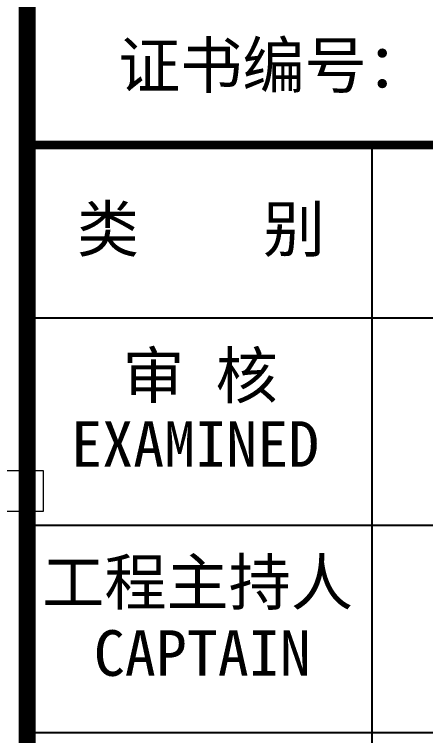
# Model space of a CAD drawing. Extents: x 1060579 to 1383165, y 581819 to 1037910.
# Drawn here: x 1343688 to 1347484, y 627970 to 634621 of the extents above; entities that cross this region are included whole.
import ezdxf

# ---------------------------------------------------------------- set-up
doc = ezdxf.new("R2010")
doc.units = 0
doc.header["$LTSCALE"] = 1000
doc.header["$MEASUREMENT"] = 0
doc.layers.add('中文', color=7, linetype='Continuous', lineweight=13)
doc.layers.add('图框', color=7, linetype='Continuous')
doc.styles.add('STYLE-黑体', font='simhei.ttf')
doc.styles.add('黑体', font='simhei.ttf')

# ---------------------------------------------------------------- blocks, each defined once
blk = doc.blocks.new('A$C31D40216')
at = {"layer": '图框', "color": 0}
for p, q in [((73.9, 45378.8), (9087.8, 45378.8)), ((73.9, 45378.8), (9087.8, 45378.8)), ((73.9, 43586), (9087.8, 43586)), ((73.9, 41793.2), (9087.8, 41793.2))]:
    blk.add_line(p, q, dxfattribs=at)
at = {"layer": '图框', "color": 4, "const_width": 147.9}
blk.add_lwpolyline([(73.9, 60000), (73.9, 0)], dxfattribs=at)
at = {"layer": '图框', "color": 0, "const_width": 75}
blk.add_lwpolyline([(73.9, 46872.8), (9087.8, 46872.8), (9087.8, 31634), (73.9, 31634)], close=True, dxfattribs=at)
at = {"layer": '图框', "color": 0}
for points in [[(3061.9, 45378.8), (3061.9, 46872.8)], [(3061.9, 36713.6), (3061.9, 45378.8)]]:
    blk.add_lwpolyline(points, dxfattribs=at)
at = {"layer": '图框', "color": 4, "style": '黑体'}
blk.add_text('证书编号：皖 城规编(162037)', height=394.416, dxfattribs=at).set_placement((861.4, 47365.5))
at = {"layer": '图框', "color": 0, "style": 'STYLE-黑体'}
for s, p in [('类    别 ', (504.8, 45950.1)), ('审 核', (899, 44683)), ('EXAMINED ', (455.5, 44090.7)), ('工程主持人', (205, 42896.1)), ('CAPTAIN', (651.2, 42283.6))]:
    blk.add_text(s, height=394.42, dxfattribs=at).set_placement(p)

msp = doc.modelspace()

# ---------------------------------------------------------------- linework, layer by layer
at = {"layer": '中文', "linetype": 'ByBlock'}
msp.add_lwpolyline([(1335287.2, 630415.9), (1343951.9, 630415.9), (1343951.9, 630036), (1335287.2, 630036)], close=True, dxfattribs=at)

# ---------------------------------------------------------------- block references
at = {"xscale": 1.066666666666667, "yscale": 1.066666666666667, "zscale": 1.066666666666667}
msp.add_blockref('A$C31D40216', (1343726, 583418.7), dxfattribs=at)

doc.saveas('drawing.dxf')
